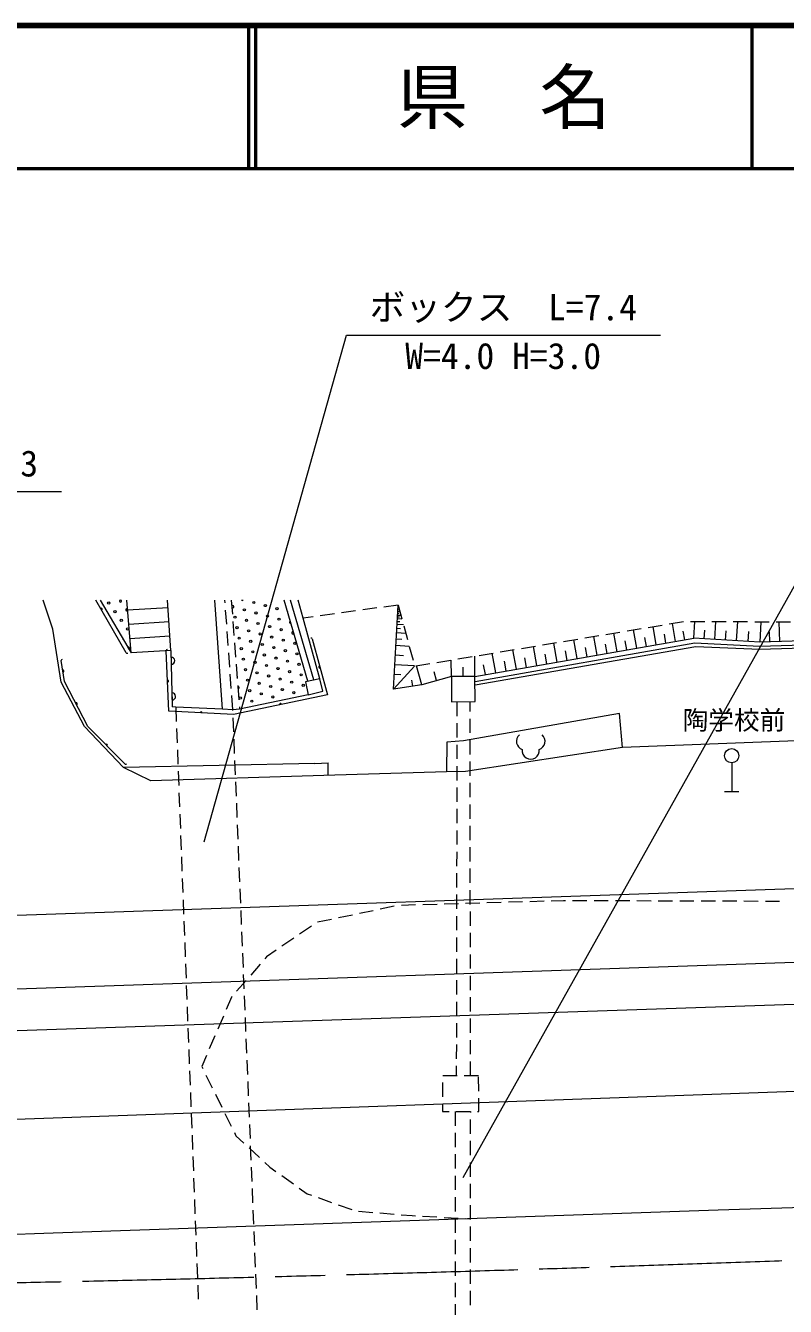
# Model space of a CAD drawing. Units: millimetres, scale not verified. Extents: x -36928797 to 680000, y 20000 to 219661428.
# Drawn here: x 282140 to 335350, y 290315 to 380000 of the extents above; entities that cross this region are included whole.
import ezdxf
from ezdxf.enums import TextEntityAlignment as Align

# ---------------------------------------------------------------- set-up
doc = ezdxf.new("R2010")
doc.units = ezdxf.units.MM
doc.header["$LTSCALE"] = 1000
doc.linetypes.add('CHAIN', pattern=[18.5, 12, -1.5, 3.5, -1.5])
for name, color, linetype, lineweight in [('M-BGD', 7, 'Continuous', 13), ('M-BMK', 2, 'CHAIN', 13), ('M-STR-HTXT', 7, 'Continuous', 13), ('M-TTL', 2, 'Continuous', 140), ('M-TTL-LINE', 7, 'Continuous', 50)]:
    doc.layers.add(name, color=color, linetype=linetype, lineweight=lineweight)
doc.layers.add('M-TTL-TXT', color=7, linetype='Continuous')
doc.styles.add('ＭＳ ゴシック', font='')
doc.styles.get('ＭＳ ゴシック').set_extended_font_data('MS Gothic')

# ---------------------------------------------------------------- blocks, each defined once
blk = doc.blocks.new('園庭')
at = {"color": 7, "linetype": 'Continuous', "lineweight": 13}
for centre, start, end in [((-0.4, 0.4), 131.41945, 251.14243), ((0.4, 0.4), 288.85757, 48.58055), ((0, -0.25), 172.14016, 7.85984)]:
    blk.add_arc(centre, 0.6, start, end, dxfattribs=at)
blk = doc.blocks.new('バス停')
at = {"color": 7, "linetype": 'Continuous', "lineweight": 13}
for p, q in [((0, 2), (0, 0)), ((-0.5, 0), (0.5, 0))]:
    blk.add_line(p, q, dxfattribs=at)
blk.add_circle((0, 2.5), 0.5, dxfattribs=at)

msp = doc.modelspace()

# ---------------------------------------------------------------- linework, layer by layer
at = {"layer": 'M-BGD'}
for p, q in [((284041, 337727), (283371, 339776)), ((289187, 336086), (287066, 339776)), ((287370, 339776), (289522, 336068)), ((289522, 336068), (289224, 339776)), ((289288, 339058), (289280, 339153)), ((292113, 339241), (289282, 339058)), ((292311, 336248), (292078, 339776)), ((295935, 332135), (295401, 339776)), ((296112, 339576), (296098, 339776)), ((296221, 338080), (296148, 339077)), ((296543, 339776), (296618, 338778)), ((296577, 339320), (296579, 339295)), ((301910, 334086), (300239, 339776)), ((302328, 334179), (300696, 339776)), ((301586, 338506), (301225, 339776)), ((305253, 339013), (304262, 338876)), ((306739, 339219), (305748, 339082)), ((308225, 339424), (307234, 339287)), ((307901, 333537), (308225, 339424)), ((308206, 339087), (308262, 339084)), ((308225, 339424), (308487, 338459)), ((292182, 338243), (289362, 338061)), ((296656, 338280), (296731, 337283)), ((300498, 338895), (300477, 338965)), ((300719, 338141), (300677, 338285)), ((302281, 338602), (301586, 338506)), ((302737, 334270), (301586, 338506)), ((303767, 338808), (302777, 338671)), ((308162, 338283), (308351, 338273)), ((308173, 338476), (308487, 338459)), ((308179, 338600), (308316, 338593)), ((308186, 338725), (308418, 338712)), ((308193, 338850), (308288, 338845)), ((308200, 338974), (308349, 338966)), ((327218, 338101), (328204, 338264)), ((327662, 336875), (327442, 338138)), ((328703, 338278), (329703, 338274)), ((328937, 337097), (329008, 338277)), ((330203, 338272), (331203, 338269)), ((330398, 337009), (330474, 338271)), ((331703, 338267), (332163, 338265)), ((331935, 336917), (332016, 338265)), ((332163, 338265), (332703, 338263)), ((333203, 338261), (334203, 338257)), ((333640, 338259), (333553, 336820)), ((334703, 338255), (335703, 338251)), ((334953, 336861), (334911, 338254)), ((284623, 334035), (284041, 337727)), ((292246, 337245), (289442, 337065)), ((296329, 336583), (296257, 337581)), ((300919, 337461), (300898, 337532)), ((308119, 337502), (308757, 337467)), ((308135, 337796), (308405, 337781)), ((308151, 338091), (308594, 338066)), ((308618, 337977), (308880, 337012)), ((321298, 337123), (322285, 337286)), ((322172, 335920), (321945, 337229)), ((322778, 337367), (323764, 337530)), ((323561, 336161), (323335, 337459)), ((324258, 337612), (325244, 337775)), ((324939, 336401), (324715, 337687)), ((325738, 337856), (326724, 338020)), ((326306, 336639), (326084, 337914)), ((326984, 336757), (326874, 337392)), ((328300, 336986), (328193, 337597)), ((329668, 337053), (329704, 337664)), ((331166, 336963), (331206, 337616)), ((332744, 336868), (332786, 337565)), ((348667, 337270), (333553, 336820)), ((334253, 336840), (334232, 337549)), ((288942, 337066), (288973, 337013)), ((289295, 336459), (289370, 336330)), ((296769, 336784), (296845, 335787)), ((302212, 337049), (303272, 333142)), ((308070, 336609), (309004, 336557)), ((308094, 337055), (308487, 337034)), ((309012, 336529), (309274, 335564)), ((313608, 334430), (328937, 337097)), ((329006, 336751), (313613, 334058)), ((329067, 336505), (313616, 333815)), ((316858, 336389), (317707, 336529)), ((317707, 336529), (317845, 336552)), ((317941, 335184), (317707, 336529)), ((318338, 336633), (319325, 336796)), ((319362, 335431), (319130, 336764)), ((319818, 336878), (320805, 337041)), ((320773, 335676), (320543, 336998)), ((321473, 335798), (321358, 336456)), ((322867, 336041), (322753, 336693)), ((324250, 336281), (324138, 336927)), ((325622, 336520), (325511, 337160)), ((333553, 336820), (328937, 337097)), ((333531, 336512), (329006, 336751)), ((333555, 336312), (329067, 336505)), ((348669, 337015), (333531, 336512)), ((348671, 336801), (333555, 336312)), ((284856, 334079), (284637, 335532)), ((292311, 336248), (289522, 336068)), ((292167, 331992), (291981, 336225)), ((292311, 336248), (292414, 332304)), ((292323, 335775), (292336, 335275)), ((296438, 335087), (296365, 336085)), ((308033, 335934), (308612, 335902)), ((310938, 335410), (311925, 335573)), ((311955, 334422), (311950, 335577)), ((312418, 335655), (313405, 335818)), ((313608, 334430), (313601, 335850)), ((313898, 335899), (314885, 336063)), ((315064, 334683), (314825, 336053)), ((315378, 336144), (316365, 336307)), ((315786, 334809), (315667, 335491)), ((316508, 334934), (316272, 336292)), ((317224, 335059), (317107, 335735)), ((318652, 335307), (318535, 335977)), ((320068, 335554), (319952, 336217)), ((296546, 333591), (296474, 334589)), ((296882, 335288), (296958, 334291)), ((307901, 333537), (309385, 335153)), ((308428, 334546), (307958, 334572)), ((307996, 335260), (309377, 335184)), ((309459, 335166), (310445, 335329)), ((309899, 333843), (309524, 335176)), ((310927, 334133), (310756, 334742)), ((312782, 334426), (312779, 335070)), ((314336, 334557), (314216, 335244)), ((286262, 330920), (284623, 334035)), ((286509, 330931), (284856, 334079)), ((296949, 334408), (296951, 334374)), ((296995, 333793), (297071, 332795)), ((297001, 333721), (297012, 333577)), ((302737, 334270), (301744, 334049)), ((301744, 334049), (301929, 333128)), ((302958, 333391), (302737, 334270)), ((309899, 333843), (307901, 333537)), ((309169, 334156), (309233, 333741)), ((311955, 334422), (309899, 333843)), ((313608, 334430), (311955, 334422)), ((311955, 334422), (311973, 332641)), ((313629, 332673), (313608, 334430)), ((292389, 333276), (292402, 332776)), ((296655, 332095), (296582, 333093)), ((303272, 333142), (296698, 331757)), ((301929, 333128), (297120, 332140)), ((301929, 333128), (302958, 333391)), ((296698, 331757), (292167, 331992)), ((292653, 332280), (292414, 332304)), ((295935, 332135), (292653, 332280)), ((292653, 332280), (292691, 331281)), ((296655, 332095), (295935, 332135)), ((297120, 332140), (296655, 332095)), ((296657, 332035), (296655, 332095)), ((297108, 332297), (297120, 332140)), ((311973, 332641), (313629, 332673)), ((312347, 332648), (312345, 331648)), ((313264, 331967), (313263, 332666)), ((296718, 330537), (296677, 331536)), ((312345, 331148), (312343, 330148)), ((323738, 331830), (312801, 329909)), ((313266, 330467), (313265, 331467)), ((323953, 329439), (323738, 331830)), ((288998, 328050), (286262, 330920)), ((289092, 328296), (286509, 330931)), ((292710, 330781), (292748, 329782)), ((292767, 329282), (292805, 328283)), ((296779, 329038), (296738, 330037)), ((311651, 329829), (311618, 327754)), ((312801, 329909), (311651, 329829)), ((312342, 329648), (312340, 328648)), ((323953, 329439), (312946, 327776)), ((313269, 328967), (313267, 329967)), ((339040, 330026), (323953, 329439)), ((302390, 328338), (288998, 328050)), ((296840, 327539), (296799, 328538)), ((302390, 328338), (303319, 328366)), ((303322, 327496), (303319, 328366)), ((313271, 327467), (313270, 328467)), ((290913, 327122), (288998, 328050)), ((303032, 327487), (290913, 327122)), ((292824, 327783), (292862, 326784)), ((311618, 327754), (303032, 327487)), ((312946, 327776), (311618, 327754)), ((312339, 328148), (312338, 327148)), ((296901, 326040), (296861, 327040)), ((312337, 326648), (312335, 325648)), ((313273, 325967), (313272, 326967)), ((292881, 326284), (292919, 325285)), ((292938, 324785), (292976, 323786)), ((296962, 324542), (296922, 325541)), ((312334, 325148), (312332, 324148)), ((313276, 324467), (313274, 325467)), ((297023, 323043), (296983, 324042)), ((313278, 322967), (313276, 323967)), ((292995, 323286), (293033, 322287)), ((312332, 323648), (312330, 322648)), ((297084, 321544), (297044, 322543)), ((312329, 322148), (312327, 321148)), ((313280, 321467), (313279, 322467)), ((293052, 321787), (293090, 320788)), ((360871, 320420), (278298, 317584)), ((293109, 320288), (293147, 319289)), ((297145, 320045), (297105, 321045)), ((312326, 320648), (312325, 319648)), ((313283, 319967), (313281, 320967)), ((297206, 318547), (297166, 319546)), ((313285, 318467), (313283, 319467)), ((293166, 318790), (293204, 317790)), ((309453, 318424), (308453, 318395)), ((310952, 318467), (309952, 318438)), ((312451, 318510), (311452, 318481)), ((312324, 319148), (312322, 318148)), ((313951, 318552), (312951, 318524)), ((315450, 318595), (314451, 318567)), ((316950, 318638), (315950, 318610)), ((318449, 318681), (317449, 318653)), ((319804, 318720), (318949, 318695)), ((319948, 318719), (319804, 318720)), ((321448, 318715), (320448, 318718)), ((322948, 318710), (321948, 318713)), ((324448, 318705), (323448, 318708)), ((325948, 318701), (324948, 318704)), ((327448, 318696), (326448, 318699)), ((328876, 318691), (327948, 318694)), ((328948, 318691), (328876, 318691)), ((330448, 318687), (329448, 318690)), ((331948, 318682), (330948, 318685)), ((333448, 318677), (332448, 318680)), ((334948, 318672), (333948, 318676)), ((297267, 317048), (297227, 318047)), ((305022, 317718), (304043, 317515)), ((306491, 318024), (305512, 317820)), ((307959, 318329), (306980, 318126)), ((312321, 317648), (312319, 316648)), ((313287, 316967), (313286, 317967)), ((402362, 316652), (241728, 311174)), ((293223, 317291), (293261, 316291)), ((302152, 316950), (301327, 316385)), ((303554, 317413), (302575, 317209)), ((293280, 315792), (293318, 314792)), ((297329, 315549), (297288, 316548)), ((300915, 316102), (300090, 315537)), ((312319, 316148), (312317, 315148)), ((313290, 315467), (313288, 316467)), ((297390, 314050), (297349, 315050)), ((299017, 314802), (298886, 314651)), ((299677, 315255), (299017, 314802)), ((313292, 313967), (313290, 314967)), ((293337, 314293), (293375, 313294)), ((298559, 314274), (297903, 313518)), ((312316, 314648), (312314, 313648)), ((402466, 313697), (242561, 308292)), ((297575, 313141), (296920, 312386)), ((297451, 312552), (297410, 313551)), ((312313, 313148), (312312, 312148)), ((313294, 312467), (313293, 313467)), ((293394, 312794), (293432, 311795)), ((293451, 311295), (293489, 310296)), ((296561, 311972), (296186, 311097)), ((296592, 312008), (296561, 311972)), ((297512, 311053), (297471, 312052)), ((312311, 311648), (312309, 310648)), ((313297, 310967), (313295, 311967)), ((295988, 310637), (295594, 309718)), ((297573, 309554), (297532, 310553)), ((313299, 309467), (313297, 310467)), ((293508, 309796), (293546, 308797)), ((312308, 310148), (312306, 309148)), ((295397, 309259), (295003, 308340)), ((297634, 308055), (297593, 309055)), ((312306, 308648), (312304, 307648)), ((313301, 307967), (313300, 308967)), ((293565, 308297), (293603, 307298)), ((294806, 307880), (294475, 307110)), ((398026, 307578), (278060, 303273)), ((293622, 306798), (293660, 305799)), ((294475, 307110), (294547, 306965)), ((297695, 306557), (297654, 307556)), ((312303, 307148), (312302, 306463)), ((313303, 306467), (313302, 307467)), ((294769, 306517), (295212, 305620)), ((297756, 305058), (297715, 306057)), ((311326, 305999), (311330, 304999)), ((312364, 306463), (311364, 306459)), ((313864, 306469), (312864, 306465)), ((313869, 305393), (313865, 306393)), ((293679, 305299), (293717, 304300)), ((295433, 305172), (295876, 304275)), ((297817, 303559), (297776, 304558)), ((311332, 304499), (311335, 303961)), ((313875, 303972), (313871, 304893)), ((293736, 303800), (293774, 302801)), ((296097, 303827), (296540, 302930)), ((311335, 303961), (311797, 303963)), ((312229, 303965), (312229, 302965)), ((312297, 303965), (313297, 303969)), ((313307, 302398), (313308, 303398)), ((313309, 303898), (313309, 303969)), ((313797, 303971), (313875, 303972)), ((293793, 302302), (293831, 301302)), ((296761, 302482), (296868, 302265)), ((296868, 302265), (297425, 301750)), ((297878, 302060), (297837, 303059)), ((312229, 302465), (312229, 301465)), ((297792, 301411), (298526, 300731)), ((297939, 300562), (297898, 301561)), ((313305, 300898), (313307, 301898)), ((293850, 300803), (293888, 299803)), ((312228, 300965), (312228, 299965)), ((298000, 299063), (297959, 300062)), ((298893, 300392), (299239, 300072)), ((299239, 300072), (299669, 299765)), ((313304, 299398), (313305, 300398)), ((293907, 299304), (293945, 298304)), ((300076, 299474), (300891, 298893)), ((312228, 299465), (312228, 298465)), ((313302, 297898), (313303, 298898)), ((386631, 298810), (330652, 297045)), ((293964, 297805), (294002, 296805)), ((298061, 297564), (298020, 298563)), ((301298, 298603), (301868, 298196)), ((301868, 298196), (302150, 298096)), ((302621, 297929), (303563, 297594)), ((312227, 297965), (312227, 296965)), ((330652, 297045), (284069, 295443)), ((298122, 296065), (298081, 297064)), ((304034, 297426), (304977, 297091)), ((305460, 296982), (306457, 296900)), ((306955, 296859), (307952, 296777)), ((313301, 296398), (313302, 297398)), ((294021, 296306), (294059, 295307)), ((308450, 296736), (309207, 296674)), ((309207, 296674), (309447, 296661)), ((309947, 296633), (310945, 296578)), ((311444, 296550), (312443, 296495)), ((312227, 296465), (312227, 295465)), ((312942, 296468), (313301, 296448)), ((284069, 295443), (258737, 294553)), ((298183, 294567), (298142, 295566)), ((313299, 294898), (313300, 295898)), ((294078, 294807), (294116, 293808)), ((312226, 294965), (312226, 293965)), ((313297, 293398), (313298, 294398)), ((294135, 293308), (294173, 292309)), ((298244, 293068), (298203, 294067)), ((312226, 293465), (312226, 292465)), ((298305, 291569), (298264, 292568)), ((313296, 291898), (313297, 292898)), ((294192, 291809), (294230, 290810)), ((312225, 291965), (312225, 290965)), ((298366, 290070), (298326, 291069)), ((313294, 290398), (313295, 291398)), ((312225, 290465), (312225, 289465))]:
    msp.add_line(p, q, dxfattribs=at)
for centre in [(287957, 339568), (288399, 338962), (297461, 339093), (298123, 339608), (298932, 339388), (299741, 339168), (288842, 338356), (296800, 338578), (297609, 338358), (298270, 338873), (298418, 338138), (299080, 338653), (299889, 338433), (289284, 337750), (296948, 337842), (297757, 337622), (298566, 337402), (299227, 337918), (299375, 337182), (300037, 337698), (297095, 337107), (297243, 336372), (297904, 336887), (298714, 336667), (299523, 336447), (300184, 336963), (300993, 336743), (297391, 335636), (298052, 336152), (298200, 335416), (298861, 335932), (299671, 335712), (300332, 336227), (300480, 335492), (301141, 336007), (297539, 334901), (298348, 334681), (299009, 335196), (299157, 334461), (299818, 334977), (300627, 334757), (301289, 335272), (301437, 334537), (297686, 334166), (298495, 333946), (299305, 333726), (299966, 334241), (300775, 334021), (301584, 333801), (297173, 332915), (297834, 333430), (297982, 332695), (298643, 333210), (299452, 332991), (300114, 333506), (300923, 333286)]:
    msp.add_circle(centre, 75, dxfattribs=at)
for centre, radius, start, end in [((287439, 339126), 75, 299.89745, 119.89745), ((287439, 339126), 37.5, 299.89745, 119.89745), ((288784, 339707), 75, 114.15008, 65.84992), ((289226, 339101), 75, 43.94617, 325.01942), ((296652, 339313), 75, 193.9724, 174.67127), ((297314, 339828), 75, 224.65911, 315.34089), ((300550, 338949), 75, 167.35066, 225.37711), ((300698, 338213), 75, 106.36502, 286.36276), ((300846, 337478), 75, 45.91119, 346.81659), ((288899, 337005), 75, 5.82138, 54.44622), ((289341, 336399), 75, 292.60037, 127.66723), ((302139, 337030), 75, 15.1893, 105.1893), ((284711, 335543), 75, 98.59061, 188.59061), ((289252, 336124), 75, 209.89745, 299.89745), ((292055, 336228), 75, 92.52701, 182.52701), ((292330, 335525), 250, 271.50453, 91.50453), ((284746, 334805), 75, 278.59061, 98.59061), ((284746, 334805), 37.5, 278.59061, 98.59061), ((302742, 335095), 75, 105.1893, 285.1893), ((302742, 335095), 37.5, 105.18788, 285.19071), ((292074, 334108), 75, 272.52606, 92.52796), ((292074, 334108), 37.5, 272.52701, 92.52701), ((296877, 334386), 75, 351.29973, 17.34394), ((297025, 333650), 75, 259.78355, 108.86012), ((292395, 333026), 250, 271.50453, 91.50453), ((285683, 332505), 75, 297.70488, 117.70488), ((285683, 332505), 37.5, 297.70649, 117.70326), ((294433, 331874), 75, 357.02778, 177.02616), ((294433, 331874), 37.5, 357.02697, 177.02697), ((299985, 332449), 75, 11.8957, 191.8957), ((299985, 332449), 37.5, 11.89645, 191.89496), ((287801, 329614), 75, 314.4307, 134.42865), ((287801, 329614), 37.5, 314.42968, 134.42968), ((289146, 328349), 75, 224.42968, 314.42968)]:
    msp.add_arc(centre, radius, start, end, dxfattribs=at)
at = {"layer": 'M-BMK'}
msp.add_arc((213423, 3593078), 3301799, 270.94068, 272.44334, dxfattribs=at)
at = {"layer": 'M-STR-HTXT'}
for points in [[(294643, 322841), (304603, 358317), (326603, 358317)], [(312785, 299350), (343148, 353551), (365148, 353551)], [(245605, 298524), (262652, 347377), (284652, 347377)]]:
    msp.add_lwpolyline(points, dxfattribs=at)
at = {"layer": 'M-TTL'}
msp.add_line((680000, 380000), (40000, 380000), dxfattribs=at)
at = {"layer": 'M-TTL-LINE'}
for p, q in [((297750, 380000), (297750, 370000)), ((298250, 380000), (298250, 370000)), ((333000, 380000), (333000, 370000)), ((40000, 370000), (680000, 370000))]:
    msp.add_line(p, q, dxfattribs=at)

# ---------------------------------------------------------------- block references
at = {"layer": 'M-BGD', "xscale": 1000, "yscale": 1000, "rotation": 1e-05}
for name, p in [('園庭', (317517, 329482)), ('バス停', (331588, 326373))]:
    msp.add_blockref(name, p, dxfattribs=at)

# ---------------------------------------------------------------- texts
at = {"layer": 'M-BGD', "style": 'ＭＳ ゴシック'}
msp.add_text('陶学校前', height=1320, dxfattribs=at).set_placement((331746, 332023), align=Align.TOP_CENTER)
at = {"layer": 'M-STR-HTXT', "style": 'ＭＳ ゴシック'}
for s, p in [('ボックス\u3000L=7.4', (306228, 358817)), ('W=4.0 H=3.0', (308728, 355406)), ('ボックス\u3000L=5.3', (264277, 347877))]:
    msp.add_text(s, height=1833, dxfattribs=at).set_placement(p, align=Align.BOTTOM_LEFT)
at = {"layer": 'M-TTL-TXT', "style": 'ＭＳ ゴシック'}
msp.add_text('県\u3000名', height=3666, dxfattribs=at).set_placement((315625, 375000), align=Align.MIDDLE_CENTER)

doc.saveas('drawing.dxf')
